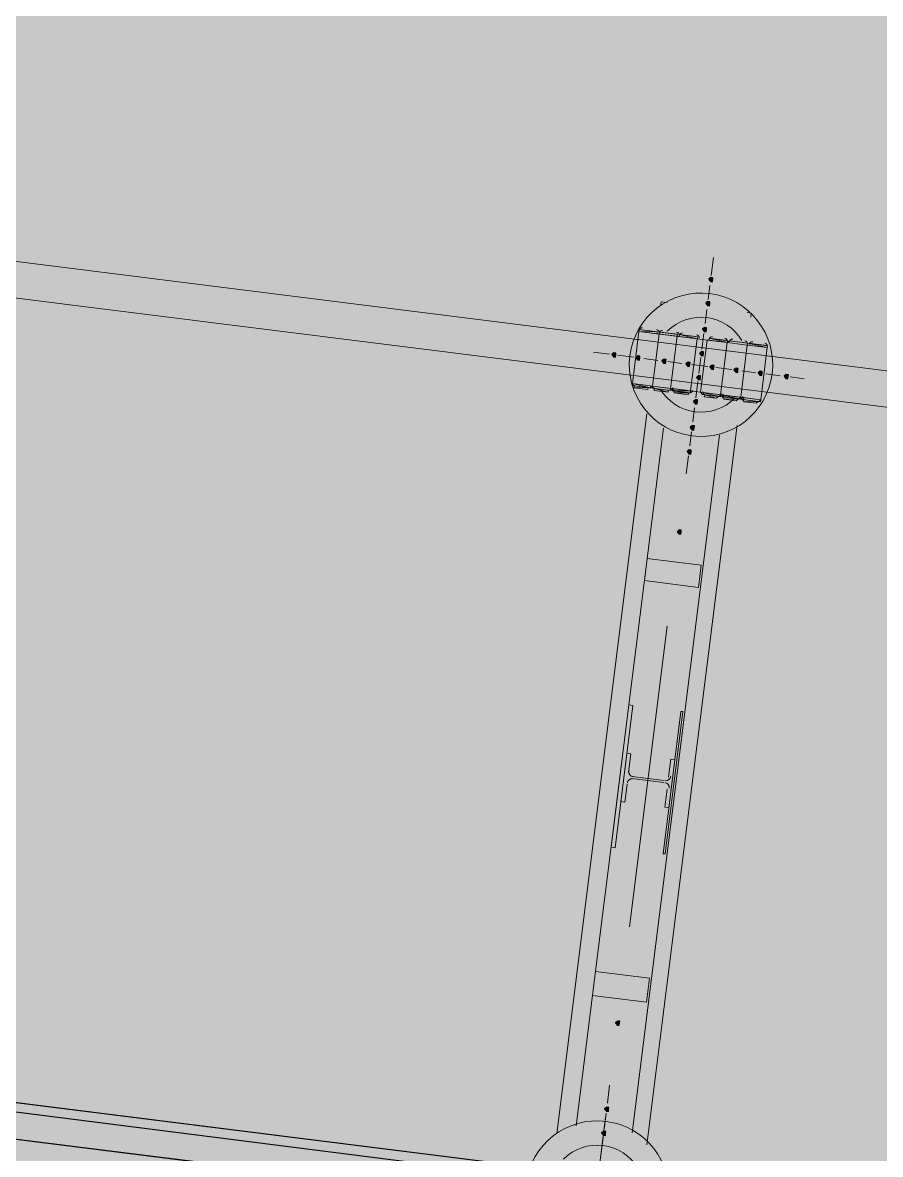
# Model space of a CAD drawing. Header units: metres. Extents: x -4 to 509425, y 7549 to 4732445.
# Drawn here: x 476002.263 to 476005.858, y 4719763.684 to 4719768.427 of the extents above; entities that cross this region are included whole.
import ezdxf

# ---------------------------------------------------------------- set-up
doc = ezdxf.new("R2010")
doc.units = ezdxf.units.M
doc.header["$LTSCALE"] = 0.01
doc.header["$MEASUREMENT"] = 0
doc.layers.get('0').update_dxf_attribs({"lineweight": 0})
doc.layers.add('_SUBESTACIÓN', color=1, linetype='Continuous')
doc.layers.add('SUBESTACION LA VID', color=253, linetype='Continuous')

# ---------------------------------------------------------------- blocks, each defined once
blk = doc.blocks.new('A$Cfff6051d')
at = {"layer": 'SUBESTACION LA VID', "transparency": 33554687}
h = blk.add_hatch(color=256, dxfattribs=at)
h.dxf.hatch_style = 2
h.paths.add_polyline_path([(476005.1549, 4719767.3494), (476005.156, 4719767.3578), (476005.1476, 4719767.3588), (476005.1381, 4719767.3515), (476005.1455, 4719767.342), (476005.1539, 4719767.341)])
h = blk.add_hatch(color=256, dxfattribs=at)
h.dxf.hatch_style = 2
h.paths.add_polyline_path([(476005.1423, 4719767.2486), (476005.1433, 4719767.257), (476005.1349, 4719767.258), (476005.1255, 4719767.2507), (476005.1328, 4719767.2412), (476005.1412, 4719767.2402)])
h = blk.add_hatch(color=256, dxfattribs=at)
h.dxf.hatch_style = 2
h.paths.add_polyline_path([(476005.1286, 4719767.1394), (476005.1296, 4719767.1478), (476005.1212, 4719767.1488), (476005.1118, 4719767.1415), (476005.1191, 4719767.132), (476005.1275, 4719767.131)])
h = blk.add_hatch(color=256, dxfattribs=at)
h.dxf.hatch_style = 2
h.paths.add_polyline_path([(476005.116, 4719767.0386), (476005.117, 4719767.047), (476005.1086, 4719767.048), (476005.0992, 4719767.0407), (476005.1065, 4719767.0312), (476005.1149, 4719767.0302)])
h = blk.add_hatch(color=256, dxfattribs=at)
h.dxf.hatch_style = 2
h.paths.add_polyline_path([(476004.7484, 4719767.0334), (476004.7495, 4719767.0418), (476004.7411, 4719767.0429), (476004.7316, 4719767.0356), (476004.739, 4719767.0261), (476004.7474, 4719767.025)])
h = blk.add_hatch(color=256, dxfattribs=at)
h.dxf.hatch_style = 2
h.paths.add_polyline_path([(476004.8492, 4719767.0208), (476004.8503, 4719767.0292), (476004.8419, 4719767.0303), (476004.8324, 4719767.0229), (476004.8398, 4719767.0135), (476004.8482, 4719767.0124)])
h = blk.add_hatch(color=256, dxfattribs=at)
h.dxf.hatch_style = 2
h.paths.add_polyline_path([(476004.9584, 4719767.0071), (476004.9595, 4719767.0155), (476004.9511, 4719767.0166), (476004.9416, 4719767.0092), (476004.949, 4719766.9998), (476004.9574, 4719766.9987)])
h = blk.add_hatch(color=256, dxfattribs=at)
h.dxf.hatch_style = 2
h.paths.add_polyline_path([(476005.0592, 4719766.9945), (476005.0603, 4719767.0029), (476005.0519, 4719767.0039), (476005.0424, 4719766.9966), (476005.0498, 4719766.9871), (476005.0582, 4719766.9861)])
h = blk.add_hatch(color=256, dxfattribs=at)
h.dxf.hatch_style = 2
h.paths.add_polyline_path([(476005.16, 4719766.9818), (476005.1611, 4719766.9902), (476005.1527, 4719766.9913), (476005.1432, 4719766.9839), (476005.1506, 4719766.9745), (476005.159, 4719766.9734)])
h = blk.add_hatch(color=256, dxfattribs=at)
h.dxf.hatch_style = 2
h.paths.add_polyline_path([(476005.2608, 4719766.9692), (476005.2619, 4719766.9776), (476005.2535, 4719766.9787), (476005.244, 4719766.9713), (476005.2514, 4719766.9619), (476005.2598, 4719766.9608)])
h = blk.add_hatch(color=256, dxfattribs=at)
h.dxf.hatch_style = 2
h.paths.add_polyline_path([(476005.3616, 4719766.9566), (476005.3627, 4719766.965), (476005.3543, 4719766.966), (476005.3448, 4719766.9587), (476005.3522, 4719766.9492), (476005.3606, 4719766.9482)])
h = blk.add_hatch(color=256, dxfattribs=at)
h.dxf.hatch_style = 2
h.paths.add_polyline_path([(476005.1033, 4719766.9378), (476005.1044, 4719766.9462), (476005.096, 4719766.9472), (476005.0865, 4719766.9399), (476005.0939, 4719766.9304), (476005.1023, 4719766.9294)])
h = blk.add_hatch(color=256, dxfattribs=at)
h.dxf.hatch_style = 2
h.paths.add_polyline_path([(476005.4708, 4719766.9429), (476005.4719, 4719766.9513), (476005.4635, 4719766.9523), (476005.454, 4719766.945), (476005.4614, 4719766.9355), (476005.4698, 4719766.9345)])
h = blk.add_hatch(color=256, dxfattribs=at)
h.dxf.hatch_style = 2
h.paths.add_polyline_path([(476005.0907, 4719766.837), (476005.0917, 4719766.8454), (476005.0833, 4719766.8464), (476005.0739, 4719766.8391), (476005.0812, 4719766.8296), (476005.0896, 4719766.8286)])
h = blk.add_hatch(color=256, dxfattribs=at)
h.dxf.hatch_style = 2
h.paths.add_polyline_path([(476005.077, 4719766.7278), (476005.078, 4719766.7362), (476005.0696, 4719766.7372), (476005.0602, 4719766.7299), (476005.0675, 4719766.7204), (476005.0759, 4719766.7194)])
h = blk.add_hatch(color=256, dxfattribs=at)
h.dxf.hatch_style = 2
h.paths.add_polyline_path([(476005.0643, 4719766.6269), (476005.0654, 4719766.6353), (476005.057, 4719766.6364), (476005.0475, 4719766.6291), (476005.0549, 4719766.6196), (476005.0633, 4719766.6185)])
h = blk.add_hatch(color=256, dxfattribs=at)
h.dxf.hatch_style = 2
h.paths.add_polyline_path([(476005.0222, 4719766.2909), (476005.0233, 4719766.2993), (476005.0149, 4719766.3004), (476005.0054, 4719766.293), (476005.0128, 4719766.2836), (476005.0212, 4719766.2825)])
h = blk.add_hatch(color=256, dxfattribs=at)
h.dxf.hatch_style = 2
h.paths.add_polyline_path([(476004.7642, 4719764.2329), (476004.7653, 4719764.2413), (476004.7569, 4719764.2423), (476004.7474, 4719764.235), (476004.7547, 4719764.2255), (476004.7631, 4719764.2245)])
h = blk.add_hatch(color=256, dxfattribs=at)
h.dxf.hatch_style = 2
h.paths.add_polyline_path([(476004.7189, 4719763.8716), (476004.72, 4719763.88), (476004.7116, 4719763.8811), (476004.7021, 4719763.8737), (476004.7095, 4719763.8643), (476004.7179, 4719763.8632)])
h = blk.add_hatch(color=256, dxfattribs=at)
h.dxf.hatch_style = 2
h.paths.add_polyline_path([(476004.7063, 4719763.7708), (476004.7073, 4719763.7792), (476004.6989, 4719763.7803), (476004.6895, 4719763.7729), (476004.6968, 4719763.7635), (476004.7052, 4719763.7624)])
at = {"layer": 'SUBESTACION LA VID', "lineweight": 15}
for p, q in [((476073.0778, 4719758.5438), (475977.8264, 4719770.4854)), ((476073.0589, 4719758.3926), (475977.8075, 4719770.3342)), ((476005.1581, 4719767.4428), (476005.1486, 4719767.3672)), ((476005.1434, 4719767.3252), (476005.136, 4719767.2664)), ((476005.1307, 4719767.2244), (476005.1233, 4719767.1656)), ((476004.8461, 4719767.1321), (476004.8187, 4719766.9137)), ((476004.9144, 4719767.1321), (476004.8556, 4719767.1395)), ((476004.9301, 4719767.1216), (476004.9027, 4719766.9032)), ((476004.9027, 4719766.9032), (476004.9301, 4719767.1216)), ((476004.9984, 4719767.1216), (476004.9396, 4719767.1289)), ((476005.0057, 4719767.1121), (476004.9783, 4719766.8937)), ((476004.9783, 4719766.8937), (476005.0057, 4719767.1121)), ((476005.0824, 4719767.111), (476005.0236, 4719767.1184)), ((476005.0623, 4719766.8832), (476005.0897, 4719767.1016)), ((476005.1043, 4719766.8779), (476005.1317, 4719767.0963)), ((476005.1181, 4719767.1236), (476005.1097, 4719767.0564)), ((476005.1496, 4719767.1026), (476005.2, 4719767.0963)), ((476072.6429, 4719755.0745), (475976.8959, 4719767.0782)), ((476005.2157, 4719767.0858), (476005.1883, 4719766.8674)), ((476005.1883, 4719766.8674), (476005.2157, 4719767.0858)), ((476005.2336, 4719767.0921), (476005.284, 4719767.0858)), ((476005.2997, 4719767.0753), (476005.2724, 4719766.8568)), ((476005.2724, 4719766.8568), (476005.2997, 4719767.0753)), ((476005.3176, 4719767.0815), (476005.368, 4719767.0752)), ((476005.3837, 4719767.0647), (476005.3564, 4719766.8463)), ((476004.7232, 4719767.0366), (476004.656, 4719767.045)), ((476004.824, 4719767.024), (476004.7568, 4719767.0324)), ((476004.9248, 4719767.0113), (476004.866, 4719767.0187)), ((476005.0256, 4719766.9987), (476004.9668, 4719767.0061)), ((476005.1054, 4719767.0228), (476005.097, 4719766.9556)), ((476005.1348, 4719766.985), (476005.0676, 4719766.9934)), ((476005.2356, 4719766.9724), (476005.1684, 4719766.9808)), ((476005.3364, 4719766.9597), (476005.2776, 4719766.9671)), ((476005.4372, 4719766.9471), (476005.3784, 4719766.9545)), ((476072.6239, 4719754.9233), (475976.8769, 4719766.927)), ((476005.0928, 4719766.922), (476005.0844, 4719766.8548)), ((476005.538, 4719766.9345), (476005.4792, 4719766.9418)), ((476004.825, 4719766.8959), (476004.8838, 4719766.8885)), ((476004.909, 4719766.8853), (476004.9678, 4719766.878)), ((476004.993, 4719766.8748), (476005.0518, 4719766.8674)), ((476005.1694, 4719766.8527), (476005.119, 4719766.859)), ((476005.0791, 4719766.8128), (476005.0717, 4719766.754)), ((476005.2534, 4719766.8421), (476005.203, 4719766.8485)), ((476005.3374, 4719766.8316), (476005.287, 4719766.8379)), ((476004.8796, 4719766.7866), (476004.5015, 4719763.7709)), ((476004.5824, 4719763.8034), (476004.9489, 4719766.7268)), ((476005.2576, 4719766.7392), (476004.8795, 4719763.7235)), ((476004.8176, 4719763.7739), (476005.1841, 4719766.6973)), ((476005.0665, 4719766.712), (476005.0591, 4719766.6532)), ((476005.0538, 4719766.6112), (476005.0444, 4719766.5356)), ((476004.8064, 4719764.6371), (476004.9643, 4719765.8972)), ((476004.816, 4719765.2588), (476004.9504, 4719765.2419)), ((476004.9515, 4719765.2503), (476004.8171, 4719765.2672)), ((476004.7232, 4719763.9735), (476004.7137, 4719763.8979)), ((476004.5483, 4719762.579), (476004.7063, 4719763.8391)), ((476004.7084, 4719763.8559), (476004.701, 4719763.7971)), ((476004.6958, 4719763.7551), (476004.6873, 4719763.6879))]:
    blk.add_line(p, q, dxfattribs=at)
at = {"layer": 'SUBESTACION LA VID', "lineweight": 0}
for p, q in [((476004.8461, 4719767.1321), (476004.9217, 4719767.1226)), ((476004.8472, 4719767.1405), (476004.9228, 4719767.131)), ((476004.8472, 4719767.1405), (476004.9228, 4719767.131)), ((476004.8472, 4719767.1405), (476004.9228, 4719767.131)), ((476004.8472, 4719767.1405), (476004.9228, 4719767.131)), ((476004.8472, 4719767.1405), (476004.9144, 4719767.1321)), ((476004.8556, 4719767.1395), (476004.9144, 4719767.1321)), ((476004.8556, 4719767.1395), (476004.9144, 4719767.1321)), ((476004.8556, 4719767.1395), (476004.9144, 4719767.1321)), ((476004.9301, 4719767.1216), (476005.0057, 4719767.1121)), ((476004.9312, 4719767.13), (476005.0068, 4719767.1205)), ((476004.9312, 4719767.13), (476005.0068, 4719767.1205)), ((476004.9312, 4719767.13), (476005.0068, 4719767.1205)), ((476004.9312, 4719767.13), (476005.0068, 4719767.1205)), ((476004.9396, 4719767.1289), (476005.0068, 4719767.1205)), ((476004.9396, 4719767.1289), (476004.9984, 4719767.1216)), ((476004.9396, 4719767.1289), (476004.9984, 4719767.1216)), ((476005.0057, 4719767.1121), (476005.0897, 4719767.1016)), ((476005.0141, 4719767.1111), (476005.0897, 4719767.1016)), ((476005.0141, 4719767.1111), (476005.0897, 4719767.1016)), ((476005.0152, 4719767.1195), (476005.0897, 4719767.1016)), ((476005.0152, 4719767.1195), (476005.0908, 4719767.11)), ((476005.0152, 4719767.1195), (476005.0908, 4719767.11)), ((476005.0152, 4719767.1195), (476005.0908, 4719767.11)), ((476005.0152, 4719767.1195), (476005.0908, 4719767.11)), ((476005.0152, 4719767.1195), (476005.0824, 4719767.111)), ((476005.0152, 4719767.1195), (476005.0824, 4719767.111)), ((476005.0236, 4719767.1184), (476005.0824, 4719767.111)), ((476005.0236, 4719767.1184), (476005.0824, 4719767.111)), ((476005.1401, 4719767.0953), (476005.2157, 4719767.0858)), ((476005.1412, 4719767.1037), (476005.2157, 4719767.0858)), ((476005.1412, 4719767.1037), (476005.2168, 4719767.0942)), ((476005.1412, 4719767.1037), (476005.2168, 4719767.0942)), ((476005.1412, 4719767.1037), (476005.2168, 4719767.0942)), ((476005.1412, 4719767.1037), (476005.2084, 4719767.0952)), ((476005.1412, 4719767.1037), (476005.2084, 4719767.0952)), ((476005.1496, 4719767.1026), (476005.2084, 4719767.0952)), ((476005.1496, 4719767.1026), (476005.2084, 4719767.0952)), ((476005.2157, 4719767.0858), (476005.2997, 4719767.0753)), ((476005.2157, 4719767.0858), (476005.2997, 4719767.0753)), ((476005.2252, 4719767.0931), (476005.3008, 4719767.0837)), ((476005.2252, 4719767.0931), (476005.3008, 4719767.0837)), ((476005.2252, 4719767.0931), (476005.2924, 4719767.0847)), ((476005.2252, 4719767.0931), (476005.2924, 4719767.0847)), ((476005.2252, 4719767.0931), (476005.2924, 4719767.0847)), ((476005.2252, 4719767.0931), (476005.2924, 4719767.0847)), ((476005.2336, 4719767.0921), (476005.2924, 4719767.0847)), ((476005.2336, 4719767.0921), (476005.2924, 4719767.0847)), ((476005.2997, 4719767.0753), (476005.3837, 4719767.0647)), ((476005.2997, 4719767.0753), (476005.3837, 4719767.0647)), ((476005.3092, 4719767.0826), (476005.3848, 4719767.0731)), ((476005.3092, 4719767.0826), (476005.3848, 4719767.0731)), ((476005.3092, 4719767.0826), (476005.3764, 4719767.0742)), ((476005.3092, 4719767.0826), (476005.3764, 4719767.0742)), ((476005.3176, 4719767.0815), (476005.3764, 4719767.0742)), ((476005.3176, 4719767.0815), (476005.3764, 4719767.0742)), ((476004.8943, 4719766.9042), (476004.8187, 4719766.9137)), ((476004.8943, 4719766.9042), (476004.8187, 4719766.9137)), ((476004.8933, 4719766.8958), (476004.8177, 4719766.9053)), ((476004.8933, 4719766.8958), (476004.8177, 4719766.9053)), ((476004.8933, 4719766.8958), (476004.8261, 4719766.9043)), ((476004.8933, 4719766.8958), (476004.8261, 4719766.9043)), ((476004.9689, 4719766.8864), (476004.9017, 4719766.8948)), ((476004.9773, 4719766.8853), (476004.9017, 4719766.8948)), ((476004.9773, 4719766.8853), (476004.9017, 4719766.8948)), ((476004.9773, 4719766.8853), (476004.9017, 4719766.8948)), ((476004.9773, 4719766.8853), (476004.9017, 4719766.8948)), ((476004.9773, 4719766.8853), (476004.9017, 4719766.8948)), ((476004.9773, 4719766.8853), (476004.9017, 4719766.8948)), ((476004.9783, 4719766.8937), (476004.9027, 4719766.9032)), ((476004.9783, 4719766.8937), (476004.9027, 4719766.9032)), ((476004.9678, 4719766.878), (476004.9101, 4719766.8937)), ((476004.9689, 4719766.8864), (476004.9101, 4719766.8937)), ((476005.0529, 4719766.8758), (476004.9857, 4719766.8842)), ((476005.0613, 4719766.8748), (476004.9857, 4719766.8842)), ((476005.0613, 4719766.8748), (476004.9857, 4719766.8842)), ((476005.0613, 4719766.8748), (476004.9857, 4719766.8842)), ((476005.0613, 4719766.8748), (476004.9857, 4719766.8842)), ((476005.0613, 4719766.8748), (476004.9857, 4719766.8842)), ((476005.0613, 4719766.8748), (476004.9857, 4719766.8842)), ((476005.0623, 4719766.8832), (476004.9857, 4719766.8842)), ((476005.1789, 4719766.86), (476005.1117, 4719766.8684)), ((476005.1873, 4719766.859), (476005.1117, 4719766.8684)), ((476005.1873, 4719766.859), (476005.1127, 4719766.8769)), ((476005.1694, 4719766.8527), (476005.1201, 4719766.8674)), ((476005.2713, 4719766.8484), (476005.1883, 4719766.8674)), ((476005.2629, 4719766.8495), (476005.1957, 4719766.8579)), ((476005.2629, 4719766.8495), (476005.1957, 4719766.8579)), ((476005.2713, 4719766.8484), (476005.1957, 4719766.8579)), ((476005.2713, 4719766.8484), (476005.1957, 4719766.8579)), ((476005.2713, 4719766.8484), (476005.1957, 4719766.8579)), ((476005.2629, 4719766.8495), (476005.203, 4719766.8485)), ((476005.3553, 4719766.8379), (476005.2713, 4719766.8484)), ((476005.3564, 4719766.8463), (476005.2724, 4719766.8568)), ((476005.3469, 4719766.839), (476005.2797, 4719766.8474)), ((476005.3469, 4719766.839), (476005.2797, 4719766.8474)), ((476005.3469, 4719766.839), (476005.2797, 4719766.8474)), ((476005.3469, 4719766.839), (476005.2797, 4719766.8474)), ((476005.3553, 4719766.8379), (476005.2797, 4719766.8474)), ((476005.3553, 4719766.8379), (476005.2797, 4719766.8474)), ((476005.3553, 4719766.8379), (476005.2797, 4719766.8474)), ((476005.3469, 4719766.839), (476005.287, 4719766.8379))]:
    blk.add_line(p, q, dxfattribs=at)
at = {"layer": 'SUBESTACION LA VID', "lineweight": 15}
for points in [[(476073.0589, 4719758.3926), (476073.0778, 4719758.5438), (475977.8264, 4719770.4854), (475977.8075, 4719770.3342), (476073.0589, 4719758.3926)], [(476004.9638, 4719767.2539), (476004.9386, 4719767.257), (476004.9365, 4719767.2402)], [(476005.2998, 4719767.2118), (476005.3166, 4719767.2097), (476005.3145, 4719767.1929)], [(476004.9564, 4719767.1268), (476004.9396, 4719767.1289), (476004.9312, 4719767.13), (476004.9301, 4719767.1216), (476004.9217, 4719767.1226), (476004.9228, 4719767.131), (476004.9144, 4719767.1321), (476004.8556, 4719767.1395), (476004.8472, 4719767.1405), (476004.8461, 4719767.1321), (476004.8187, 4719766.9137), (476004.8177, 4719766.9053), (476004.8261, 4719766.9043), (476004.825, 4719766.8959), (476004.8838, 4719766.8885), (476004.8849, 4719766.8969), (476004.8933, 4719766.8958), (476004.8943, 4719766.9042), (476004.9027, 4719766.9032), (476004.9017, 4719766.8948), (476004.9101, 4719766.8937), (476004.909, 4719766.8853), (476004.9678, 4719766.878), (476004.9689, 4719766.8864), (476004.9773, 4719766.8853), (476004.9783, 4719766.8937), (476004.9867, 4719766.8927), (476004.9857, 4719766.8842), (476004.9941, 4719766.8832), (476004.993, 4719766.8748), (476005.0518, 4719766.8674), (476005.0529, 4719766.8758), (476005.0613, 4719766.8748), (476005.0623, 4719766.8832), (476005.1043, 4719766.8779), (476005.1117, 4719766.8684), (476005.1201, 4719766.8674), (476005.119, 4719766.859), (476005.1694, 4719766.8527), (476005.1789, 4719766.86), (476005.1873, 4719766.859), (476005.1883, 4719766.8674), (476005.1957, 4719766.8579), (476005.203, 4719766.8485), (476005.2534, 4719766.8421), (476005.2629, 4719766.8495), (476005.2713, 4719766.8484), (476005.2724, 4719766.8568), (476005.2797, 4719766.8474), (476005.287, 4719766.8379), (476005.3374, 4719766.8316), (476005.3469, 4719766.839), (476005.3553, 4719766.8379), (476005.3564, 4719766.8463), (476005.3837, 4719767.0647), (476005.3848, 4719767.0731), (476005.3764, 4719767.0742), (476005.368, 4719767.0752), (476005.3176, 4719767.0815), (476005.3092, 4719767.0826), (476005.3008, 4719767.0837), (476005.2997, 4719767.0753), (476005.3008, 4719767.0837), (476005.2924, 4719767.0847), (476005.284, 4719767.0858), (476005.2336, 4719767.0921), (476005.2252, 4719767.0931), (476005.2157, 4719767.0858), (476005.2168, 4719767.0942), (476005.2084, 4719767.0952), (476005.2, 4719767.0963), (476005.1496, 4719767.1026), (476005.1412, 4719767.1037), (476005.1401, 4719767.0953), (476005.1317, 4719767.0963), (476005.0897, 4719767.1016), (476005.0908, 4719767.11), (476005.0824, 4719767.111), (476005.0236, 4719767.1184), (476005.0152, 4719767.1195), (476005.0141, 4719767.1111), (476005.0057, 4719767.1121), (476005.0068, 4719767.1205), (476004.9984, 4719767.1216), (476004.9564, 4719767.1268)], [(476072.6239, 4719754.9233), (476072.6429, 4719755.0745), (475976.8959, 4719767.0782), (475976.8769, 4719766.927), (476072.6239, 4719754.9233)], [(476004.8688, 4719766.0883), (476004.8804, 4719766.1807), (476005.1072, 4719766.1523), (476005.0956, 4719766.0599), (476004.8688, 4719766.0883)], [(476004.7456, 4719764.969), (476004.8203, 4719765.5654), (476004.8035, 4719765.5675), (476004.7288, 4719764.9711), (476004.7456, 4719764.969)], [(476004.9472, 4719764.9437), (476005.0219, 4719765.5401), (476005.0303, 4719765.5391), (476004.9556, 4719764.9426), (476004.9472, 4719764.9437)], [(476004.7951, 4719765.3638), (476004.7698, 4719765.1622), (476004.7866, 4719765.1601), (476004.7961, 4719765.2357)], [(476004.8024, 4719765.2861), (476004.8119, 4719765.3617), (476004.7951, 4719765.3638)], [(476004.9641, 4719765.2146), (476004.9546, 4719765.139), (476004.9714, 4719765.1369), (476004.9967, 4719765.3385), (476004.9799, 4719765.3406), (476004.9704, 4719765.265)], [(476004.6508, 4719764.3495), (476004.6635, 4719764.4503), (476004.8903, 4719764.4218), (476004.8776, 4719764.321), (476004.6508, 4719764.3495)]]:
    blk.add_lwpolyline(points, dxfattribs=at)
at = {"layer": 'SUBESTACION LA VID'}
for points in [[(476005.1549, 4719767.3494), (476005.156, 4719767.3578), (476005.1476, 4719767.3588), (476005.1381, 4719767.3515), (476005.1455, 4719767.342), (476005.1539, 4719767.341)], [(476005.1423, 4719767.2486), (476005.1433, 4719767.257), (476005.1349, 4719767.258), (476005.1255, 4719767.2507), (476005.1328, 4719767.2412), (476005.1412, 4719767.2402)], [(476005.1286, 4719767.1394), (476005.1296, 4719767.1478), (476005.1212, 4719767.1488), (476005.1118, 4719767.1415), (476005.1191, 4719767.132), (476005.1275, 4719767.131)], [(476005.116, 4719767.0386), (476005.117, 4719767.047), (476005.1086, 4719767.048), (476005.0992, 4719767.0407), (476005.1065, 4719767.0312), (476005.1149, 4719767.0302)], [(476004.7484, 4719767.0334), (476004.7495, 4719767.0418), (476004.7411, 4719767.0429), (476004.7316, 4719767.0356), (476004.739, 4719767.0261), (476004.7474, 4719767.025)], [(476004.8492, 4719767.0208), (476004.8503, 4719767.0292), (476004.8419, 4719767.0303), (476004.8324, 4719767.0229), (476004.8398, 4719767.0135), (476004.8482, 4719767.0124)], [(476004.9584, 4719767.0071), (476004.9595, 4719767.0155), (476004.9511, 4719767.0166), (476004.9416, 4719767.0092), (476004.949, 4719766.9998), (476004.9574, 4719766.9987)], [(476005.0592, 4719766.9945), (476005.0603, 4719767.0029), (476005.0519, 4719767.0039), (476005.0424, 4719766.9966), (476005.0498, 4719766.9871), (476005.0582, 4719766.9861)], [(476005.16, 4719766.9818), (476005.1611, 4719766.9902), (476005.1527, 4719766.9913), (476005.1432, 4719766.9839), (476005.1506, 4719766.9745), (476005.159, 4719766.9734)], [(476005.2608, 4719766.9692), (476005.2619, 4719766.9776), (476005.2535, 4719766.9787), (476005.244, 4719766.9713), (476005.2514, 4719766.9619), (476005.2598, 4719766.9608)], [(476005.3616, 4719766.9566), (476005.3627, 4719766.965), (476005.3543, 4719766.966), (476005.3448, 4719766.9587), (476005.3522, 4719766.9492), (476005.3606, 4719766.9482)], [(476005.1033, 4719766.9378), (476005.1044, 4719766.9462), (476005.096, 4719766.9472), (476005.0865, 4719766.9399), (476005.0939, 4719766.9304), (476005.1023, 4719766.9294)], [(476005.4708, 4719766.9429), (476005.4719, 4719766.9513), (476005.4635, 4719766.9523), (476005.454, 4719766.945), (476005.4614, 4719766.9355), (476005.4698, 4719766.9345)], [(476005.0907, 4719766.837), (476005.0917, 4719766.8454), (476005.0833, 4719766.8464), (476005.0739, 4719766.8391), (476005.0812, 4719766.8296), (476005.0896, 4719766.8286)], [(476005.077, 4719766.7278), (476005.078, 4719766.7362), (476005.0696, 4719766.7372), (476005.0602, 4719766.7299), (476005.0675, 4719766.7204), (476005.0759, 4719766.7194)], [(476005.0643, 4719766.6269), (476005.0654, 4719766.6353), (476005.057, 4719766.6364), (476005.0475, 4719766.6291), (476005.0549, 4719766.6196), (476005.0633, 4719766.6185)], [(476005.0222, 4719766.2909), (476005.0233, 4719766.2993), (476005.0149, 4719766.3004), (476005.0054, 4719766.293), (476005.0128, 4719766.2836), (476005.0212, 4719766.2825)], [(476004.7642, 4719764.2329), (476004.7653, 4719764.2413), (476004.7569, 4719764.2423), (476004.7474, 4719764.235), (476004.7547, 4719764.2255), (476004.7631, 4719764.2245)], [(476004.7189, 4719763.8716), (476004.72, 4719763.88), (476004.7116, 4719763.8811), (476004.7021, 4719763.8737), (476004.7095, 4719763.8643), (476004.7179, 4719763.8632)], [(476004.7063, 4719763.7708), (476004.7073, 4719763.7792), (476004.6989, 4719763.7803), (476004.6895, 4719763.7729), (476004.6968, 4719763.7635), (476004.7052, 4719763.7624)]]:
    blk.add_lwpolyline(points, close=True, dxfattribs=at)
at = {"layer": 'SUBESTACION LA VID', "lineweight": 0}
for points in [[(476005.1549, 4719767.3494), (476005.156, 4719767.3578), (476005.1476, 4719767.3588), (476005.1381, 4719767.3515), (476005.1455, 4719767.342), (476005.1539, 4719767.341)], [(476005.1423, 4719767.2486), (476005.1433, 4719767.257), (476005.1349, 4719767.258), (476005.1255, 4719767.2507), (476005.1328, 4719767.2412), (476005.1412, 4719767.2402)], [(476005.1286, 4719767.1394), (476005.1296, 4719767.1478), (476005.1212, 4719767.1488), (476005.1118, 4719767.1415), (476005.1191, 4719767.132), (476005.1275, 4719767.131)], [(476005.116, 4719767.0386), (476005.117, 4719767.047), (476005.1086, 4719767.048), (476005.0992, 4719767.0407), (476005.1065, 4719767.0312), (476005.1149, 4719767.0302)], [(476004.7484, 4719767.0334), (476004.7495, 4719767.0418), (476004.7411, 4719767.0429), (476004.7316, 4719767.0356), (476004.739, 4719767.0261), (476004.7474, 4719767.025)], [(476004.8492, 4719767.0208), (476004.8503, 4719767.0292), (476004.8419, 4719767.0303), (476004.8324, 4719767.0229), (476004.8398, 4719767.0135), (476004.8482, 4719767.0124)], [(476004.9584, 4719767.0071), (476004.9595, 4719767.0155), (476004.9511, 4719767.0166), (476004.9416, 4719767.0092), (476004.949, 4719766.9998), (476004.9574, 4719766.9987)], [(476005.0592, 4719766.9945), (476005.0603, 4719767.0029), (476005.0519, 4719767.0039), (476005.0424, 4719766.9966), (476005.0498, 4719766.9871), (476005.0582, 4719766.9861)], [(476005.16, 4719766.9818), (476005.1611, 4719766.9902), (476005.1527, 4719766.9913), (476005.1432, 4719766.9839), (476005.1506, 4719766.9745), (476005.159, 4719766.9734)], [(476005.2608, 4719766.9692), (476005.2619, 4719766.9776), (476005.2535, 4719766.9787), (476005.244, 4719766.9713), (476005.2514, 4719766.9619), (476005.2598, 4719766.9608)], [(476005.3616, 4719766.9566), (476005.3627, 4719766.965), (476005.3543, 4719766.966), (476005.3448, 4719766.9587), (476005.3522, 4719766.9492), (476005.3606, 4719766.9482)], [(476005.1033, 4719766.9378), (476005.1044, 4719766.9462), (476005.096, 4719766.9472), (476005.0865, 4719766.9399), (476005.0939, 4719766.9304), (476005.1023, 4719766.9294)], [(476005.4708, 4719766.9429), (476005.4719, 4719766.9513), (476005.4635, 4719766.9523), (476005.454, 4719766.945), (476005.4614, 4719766.9355), (476005.4698, 4719766.9345)], [(476005.0907, 4719766.837), (476005.0917, 4719766.8454), (476005.0833, 4719766.8464), (476005.0739, 4719766.8391), (476005.0812, 4719766.8296), (476005.0896, 4719766.8286)], [(476005.077, 4719766.7278), (476005.078, 4719766.7362), (476005.0696, 4719766.7372), (476005.0602, 4719766.7299), (476005.0675, 4719766.7204), (476005.0759, 4719766.7194)], [(476005.0643, 4719766.6269), (476005.0654, 4719766.6353), (476005.057, 4719766.6364), (476005.0475, 4719766.6291), (476005.0549, 4719766.6196), (476005.0633, 4719766.6185)], [(476005.0222, 4719766.2909), (476005.0233, 4719766.2993), (476005.0149, 4719766.3004), (476005.0054, 4719766.293), (476005.0128, 4719766.2836), (476005.0212, 4719766.2825)], [(476004.7642, 4719764.2329), (476004.7653, 4719764.2413), (476004.7569, 4719764.2423), (476004.7474, 4719764.235), (476004.7547, 4719764.2255), (476004.7631, 4719764.2245)], [(476004.7189, 4719763.8716), (476004.72, 4719763.88), (476004.7116, 4719763.8811), (476004.7021, 4719763.8737), (476004.7095, 4719763.8643), (476004.7179, 4719763.8632)], [(476004.7063, 4719763.7708), (476004.7073, 4719763.7792), (476004.6989, 4719763.7803), (476004.6895, 4719763.7729), (476004.6968, 4719763.7635), (476004.7052, 4719763.7624)]]:
    blk.add_lwpolyline(points, close=True, dxfattribs=at)
for points in [[(476005.0897, 4719767.1016), (476004.8461, 4719767.1321), (476005.0057, 4719767.1121)], [(476005.0057, 4719767.1121), (476004.9301, 4719767.1216), (476004.8461, 4719767.1321)], [(476004.9217, 4719767.1226), (476004.8461, 4719767.1321), (476004.9228, 4719767.131)], [(476004.9301, 4719767.1216), (476005.0057, 4719767.1121), (476004.9301, 4719767.1216)], [(476004.9396, 4719767.1289), (476004.9984, 4719767.1216), (476004.9396, 4719767.1289)], [(476005.2997, 4719767.0753), (476005.2157, 4719767.0858), (476005.1317, 4719767.0963), (476005.2157, 4719767.0858)], [(476005.1317, 4719767.0963), (476005.2157, 4719767.0858), (476005.2997, 4719767.0753)], [(476005.2997, 4719767.0753), (476005.3837, 4719767.0647), (476005.3008, 4719767.0837)], [(476005.3092, 4719767.0826), (476005.3764, 4719767.0742), (476005.3092, 4719767.0826)], [(476004.8177, 4719766.9053), (476004.8933, 4719766.8958), (476004.8187, 4719766.9137)], [(476004.8933, 4719766.8958), (476004.8177, 4719766.9053), (476004.8933, 4719766.8958)], [(476004.825, 4719766.8959), (476004.8849, 4719766.8969), (476004.8261, 4719766.9043)], [(476005.0623, 4719766.8832), (476004.9027, 4719766.9032), (476004.9783, 4719766.8937)], [(476004.9867, 4719766.8927), (476005.0623, 4719766.8832), (476004.9783, 4719766.8937)], [(476004.993, 4719766.8748), (476005.0529, 4719766.8758), (476004.9941, 4719766.8832)], [(476005.1043, 4719766.8779), (476005.1883, 4719766.8674), (476005.2724, 4719766.8568)], [(476005.3564, 4719766.8463), (476005.1043, 4719766.8779), (476005.1883, 4719766.8674)], [(476005.1201, 4719766.8674), (476005.1789, 4719766.86), (476005.1117, 4719766.8684)], [(476005.1873, 4719766.859), (476005.1117, 4719766.8684), (476005.1873, 4719766.859)], [(476005.2724, 4719766.8568), (476005.1883, 4719766.8674), (476005.2724, 4719766.8568), (476005.3564, 4719766.8463)], [(476005.1883, 4719766.8674), (476005.3564, 4719766.8463), (476005.2724, 4719766.8568)], [(476005.2629, 4719766.8495), (476005.1957, 4719766.8579), (476005.2629, 4719766.8495)]]:
    blk.add_lwpolyline(points, dxfattribs=at)
at = {"layer": 'SUBESTACION LA VID', "lineweight": 15}
for points, knots in [([(476004.8077, 4719767.0303), (476004.7871, 4719766.8656), (476004.9039, 4719766.7153), (476005.0686, 4719766.6947), (476005.2333, 4719766.674), (476005.3835, 4719766.7908), (476005.4042, 4719766.9555), (476005.4248, 4719767.1202), (476005.308, 4719767.2704), (476005.1433, 4719767.2911), (476004.9786, 4719767.3117), (476004.8284, 4719767.195), (476004.8077, 4719767.0303)], [0, 0, 0, 0, 1, 1, 1, 2, 2, 2, 3, 3, 3, 4, 4, 4, 4]), ([(476005.2773, 4719767.094), (476005.246, 4719767.1471), (476005.1919, 4719767.1826), (476005.1307, 4719767.1903), (476005.0695, 4719767.198), (476005.0083, 4719767.1769), (476004.9648, 4719767.1331)], [0, 0, 0, 0, 1, 1, 1, 2, 2, 2, 2]), ([(476004.935, 4719766.8912), (476004.9663, 4719766.8384), (476005.0203, 4719766.8031), (476005.0812, 4719766.7955), (476005.1421, 4719766.7878), (476005.2031, 4719766.8088), (476005.2466, 4719766.8521)], [0, 0, 0, 0, 1, 1, 1, 2, 2, 2, 2]), ([(476004.3728, 4719763.5609), (476004.3521, 4719763.3962), (476004.4689, 4719763.246), (476004.6336, 4719763.2253), (476004.7983, 4719763.2047), (476004.9486, 4719763.3215), (476004.9692, 4719763.4862), (476004.9899, 4719763.6509), (476004.8731, 4719763.8011), (476004.7084, 4719763.8218), (476004.5437, 4719763.8424), (476004.3934, 4719763.7256), (476004.3728, 4719763.5609)], [0, 0, 0, 0, 1, 1, 1, 2, 2, 2, 3, 3, 3, 4, 4, 4, 4]), ([(476004.8424, 4719763.6246), (476004.8111, 4719763.6777), (476004.7569, 4719763.7133), (476004.6958, 4719763.721), (476004.6346, 4719763.7286), (476004.5733, 4719763.7075), (476004.5299, 4719763.6638)], [0, 0, 0, 0, 1, 1, 1, 2, 2, 2, 2])]:
    blk.add_open_spline(points, degree=3, knots=knots, dxfattribs=at)
for points in [[(476004.8608, 4719767.1473), (476004.8539, 4719767.1482), (476004.8475, 4719767.1433), (476004.8466, 4719767.1363)], [(476004.9306, 4719767.1258), (476004.9315, 4719767.1327), (476004.9266, 4719767.1391), (476004.9196, 4719767.14)], [(476004.9448, 4719767.1368), (476004.9379, 4719767.1377), (476004.9315, 4719767.1327), (476004.9306, 4719767.1258)], [(476005.0146, 4719767.1153), (476005.0155, 4719767.1222), (476005.0106, 4719767.1286), (476005.0036, 4719767.1294)], [(476005.0288, 4719767.1263), (476005.0219, 4719767.1272), (476005.0155, 4719767.1222), (476005.0146, 4719767.1153)], [(476005.0986, 4719767.1047), (476005.0995, 4719767.1117), (476005.0946, 4719767.118), (476005.0876, 4719767.1189)], [(476005.1548, 4719767.1105), (476005.1479, 4719767.1114), (476005.1415, 4719767.1064), (476005.1406, 4719767.0995)], [(476005.2163, 4719767.09), (476005.2171, 4719767.0969), (476005.2122, 4719767.1033), (476005.2052, 4719767.1042)], [(476005.2388, 4719767.1), (476005.2319, 4719767.1008), (476005.2255, 4719767.0959), (476005.2247, 4719767.0889)], [(476005.3003, 4719767.0794), (476005.3011, 4719767.0864), (476005.2962, 4719767.0928), (476005.2892, 4719767.0936)], [(476005.3228, 4719767.0894), (476005.3159, 4719767.0903), (476005.3095, 4719767.0854), (476005.3087, 4719767.0784)], [(476005.3843, 4719767.0689), (476005.3851, 4719767.0759), (476005.3802, 4719767.0822), (476005.3732, 4719767.0831)], [(476004.8193, 4719766.9179), (476004.8184, 4719766.911), (476004.8233, 4719766.9046), (476004.8303, 4719766.9037)], [(476004.8891, 4719766.8964), (476004.896, 4719766.8955), (476004.9024, 4719766.9004), (476004.9033, 4719766.9074)], [(476004.9033, 4719766.9074), (476004.9024, 4719766.9004), (476004.9073, 4719766.8941), (476004.9143, 4719766.8932)], [(476004.9731, 4719766.8858), (476004.98, 4719766.885), (476004.9864, 4719766.8899), (476004.9873, 4719766.8968)], [(476004.9873, 4719766.8968), (476004.9864, 4719766.8899), (476004.9913, 4719766.8835), (476004.9983, 4719766.8827)], [(476005.0571, 4719766.8753), (476005.064, 4719766.8744), (476005.0704, 4719766.8794), (476005.0713, 4719766.8863)], [(476005.1133, 4719766.8811), (476005.1124, 4719766.8741), (476005.1173, 4719766.8677), (476005.1243, 4719766.8669)], [(476005.1747, 4719766.8605), (476005.1817, 4719766.8597), (476005.188, 4719766.8646), (476005.1889, 4719766.8716)], [(476005.1973, 4719766.8705), (476005.1964, 4719766.8636), (476005.2013, 4719766.8572), (476005.2083, 4719766.8563)], [(476005.2587, 4719766.85), (476005.2657, 4719766.8491), (476005.272, 4719766.8541), (476005.2729, 4719766.861)], [(476005.2813, 4719766.86), (476005.2804, 4719766.853), (476005.2853, 4719766.8467), (476005.2923, 4719766.8458)], [(476005.3427, 4719766.8395), (476005.3497, 4719766.8386), (476005.356, 4719766.8436), (476005.3569, 4719766.8505)], [(476004.8202, 4719765.2582), (476004.8086, 4719765.2597), (476004.798, 4719765.2515), (476004.7966, 4719765.2399)], [(476004.8029, 4719765.2903), (476004.8015, 4719765.2787), (476004.8097, 4719765.2681), (476004.8213, 4719765.2666)], [(476004.9557, 4719765.2498), (476004.9673, 4719765.2483), (476004.9779, 4719765.2566), (476004.9793, 4719765.2682)], [(476004.973, 4719765.2178), (476004.9745, 4719765.2294), (476004.9662, 4719765.2399), (476004.9546, 4719765.2414)]]:
    blk.add_open_spline(points, degree=3, dxfattribs=at)
at = {"layer": 'SUBESTACION LA VID'}
for points in [[(475976.8769, 4719766.927), (475976.8769, 4719766.927), (475976.8959, 4719767.0782), (475976.8959, 4719767.0782), (475976.8959, 4719767.0782), (476072.6239, 4719754.9233), (476072.6239, 4719754.9233), (476072.6239, 4719754.9233), (475976.8769, 4719766.927), (475976.8769, 4719766.927)], [(475976.8959, 4719767.0782), (475976.8959, 4719767.0782), (476072.6239, 4719754.9233), (476072.6239, 4719754.9233), (476072.6239, 4719754.9233), (476072.6429, 4719755.0745), (476072.6429, 4719755.0745), (476072.6429, 4719755.0745), (475976.8959, 4719767.0782), (475976.8959, 4719767.0782)]]:
    blk.add_open_spline(points, degree=3, knots=[0, 0, 0, 0, 1, 1, 1, 2, 2, 2, 3, 3, 3, 3], dxfattribs=at)
at = {"layer": 'SUBESTACION LA VID', "lineweight": 0}
for points in [[(475976.8769, 4719766.927), (475976.8769, 4719766.927), (475976.8959, 4719767.0782), (475976.8959, 4719767.0782), (475976.8959, 4719767.0782), (476072.6239, 4719754.9233), (476072.6239, 4719754.9233), (476072.6239, 4719754.9233), (475976.8769, 4719766.927), (475976.8769, 4719766.927)], [(475976.8959, 4719767.0782), (475976.8959, 4719767.0782), (476072.6239, 4719754.9233), (476072.6239, 4719754.9233), (476072.6239, 4719754.9233), (476072.6429, 4719755.0745), (476072.6429, 4719755.0745), (476072.6429, 4719755.0745), (475976.8959, 4719767.0782), (475976.8959, 4719767.0782)]]:
    blk.add_open_spline(points, degree=3, knots=[0, 0, 0, 0, 1, 1, 1, 2, 2, 2, 3, 3, 3, 3], dxfattribs=at)

msp = doc.modelspace()

# ---------------------------------------------------------------- hatches: boundary and pattern name
at = {"layer": '_SUBESTACIÓN', "transparency": 33554559}
h = msp.add_hatch(color=1, dxfattribs=at)
h.dxf.hatch_style = 1
h.paths.add_polyline_path([(475968.6399, 4719805.825), (476089.9386, 4719790.615), (476078.1686, 4719696.74), (475956.8686, 4719711.9502)])

# ---------------------------------------------------------------- block references
at = {"linetype": 'Continuous'}
msp.add_blockref('A$Cfff6051d', (0, 0), dxfattribs=at)

doc.saveas('drawing.dxf')
